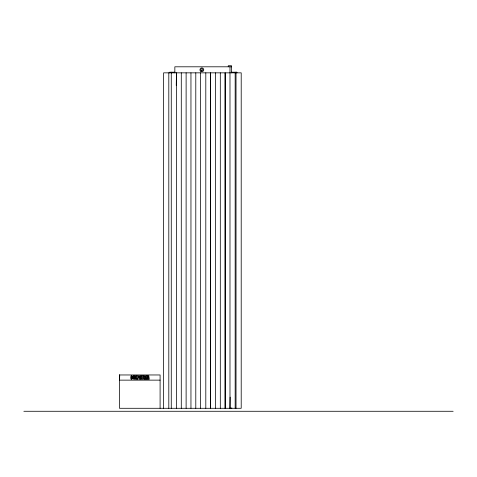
<?xml version="1.0" encoding="UTF-8"?>
<svg xmlns="http://www.w3.org/2000/svg" width="477" height="477" viewBox="0 0 477 477"><rect width="100%" height="100%" fill="white"/><g stroke="black" fill="none" stroke-linecap="round" stroke-linejoin="round"><path stroke-width="0.72" d="M160.093 408.288L160.093 374.964L119.5 374.964L119.477 380.139L160.093 380.139M176.251 85.49L176.448 72.844L176.448 408.288M231.923 408.044L229.986 408.288L230.152 397.132M235.161 72.844L236.878 72.194L236.878 72.844M170.027 72.522L168.804 72.844L168.804 408.288M231.536 66.804L174.844 66.804L174.844 72.844M174.97 72.194L169.669 72.194L169.669 72.844M231.464 72.194L236.878 72.194M23.85 411.275L453.15 411.275M171.267 72.194L171.69 72.844M236.026 72.844L236.026 408.288M235.161 72.194L235.161 408.288M231.536 72.844L231.536 65.725L228.256 65.725L228.256 66.804M229.986 66.804L229.986 408.288M220.308 72.844L220.314 408.288M215.479 72.844L215.479 408.288M205.802 72.844L205.808 408.288M200.62 72.844L200.62 408.288M195.791 72.844L195.791 408.288M190.955 72.844L190.955 408.288M186.119 72.844L186.119 408.288M181.284 72.844L181.284 408.288M171.267 72.421L171.267 408.288M163.623 408.288L163.623 72.844L241.207 72.844L241.207 408.288L119.477 408.288L119.5 374.964M132.815 377.957C129.696 383.597 130.388 370.969 132.815 377.253L131.92 377.253C131.61 373.902 131.521 380.89 131.92 377.82L132.815 377.957M134.019 376.425L134.15 378.696L134.019 376.425M139.123 377.021L138.956 377.635L138.086 377.814L138.086 379.203L137.185 379.203L137.185 375.751L138.831 375.882L139.123 377.021M145.616 376.693C144.948 377.659 145.873 377.712 145.616 379.203L144.781 379.203L144.513 377.647L144.513 379.203L143.613 379.203L143.613 375.751L145.312 375.888L145.616 376.693M138.372 376.913C137.901 378.017 138.27 375.333 138.372 376.913M144.781 376.8C144.4 377.844 144.62 375.488 144.781 376.8M140.16 378.583L140.107 379.203L139.177 379.203L139.636 375.751L140.93 375.751L141.448 379.203L140.53 379.203L140.16 378.583M148.001 378.583L147.948 379.203L147.017 379.203L147.476 375.751L148.776 375.751L149.289 379.203L148.371 379.203L148.001 378.583M140.321 376.52L140.149 377.975L140.459 377.975L140.321 376.52M148.162 376.52L147.989 377.975L148.299 377.975L148.162 376.52M133.876 375.703L133.638 375.775A0.823 0.823 0 0 0 133.137 376.448A19.742 19.742 0 0 0 133.137 378.523L133.655 379.185L134.663 379.179A0.823 0.823 0 0 0 135.164 378.511A19.742 19.742 0 0 0 135.164 376.436L134.848 375.882L133.876 375.703M136.422 375.751L135.528 375.751L135.528 379.203L136.971 379.203L136.971 378.517L136.422 378.517L136.422 375.751M143.41 375.751L141.442 375.751L141.442 376.442L141.979 376.442L141.979 379.203L142.873 379.203L142.873 376.442L143.41 376.442L143.41 375.751M146.862 375.751L145.962 375.751L145.962 379.203L146.862 379.203L146.862 375.751M119.673 377.182L119.667 374.964L119.667 377.182M225.15 408.288L225.15 72.844L225.144 408.288M210.643 408.288L210.643 72.844L210.637 408.288M200.895 71.455A1.902 1.902 0 0 0 203.745 69.815A1.902 1.902 0 0 0 200.895 68.169A1.902 1.902 0 0 0 200.895 71.455M201.33 70.709A1.037 1.037 0 0 0 202.88 69.815A1.037 1.037 0 0 0 201.33 68.915A1.037 1.037 0 0 0 201.33 70.709"/></g></svg>
